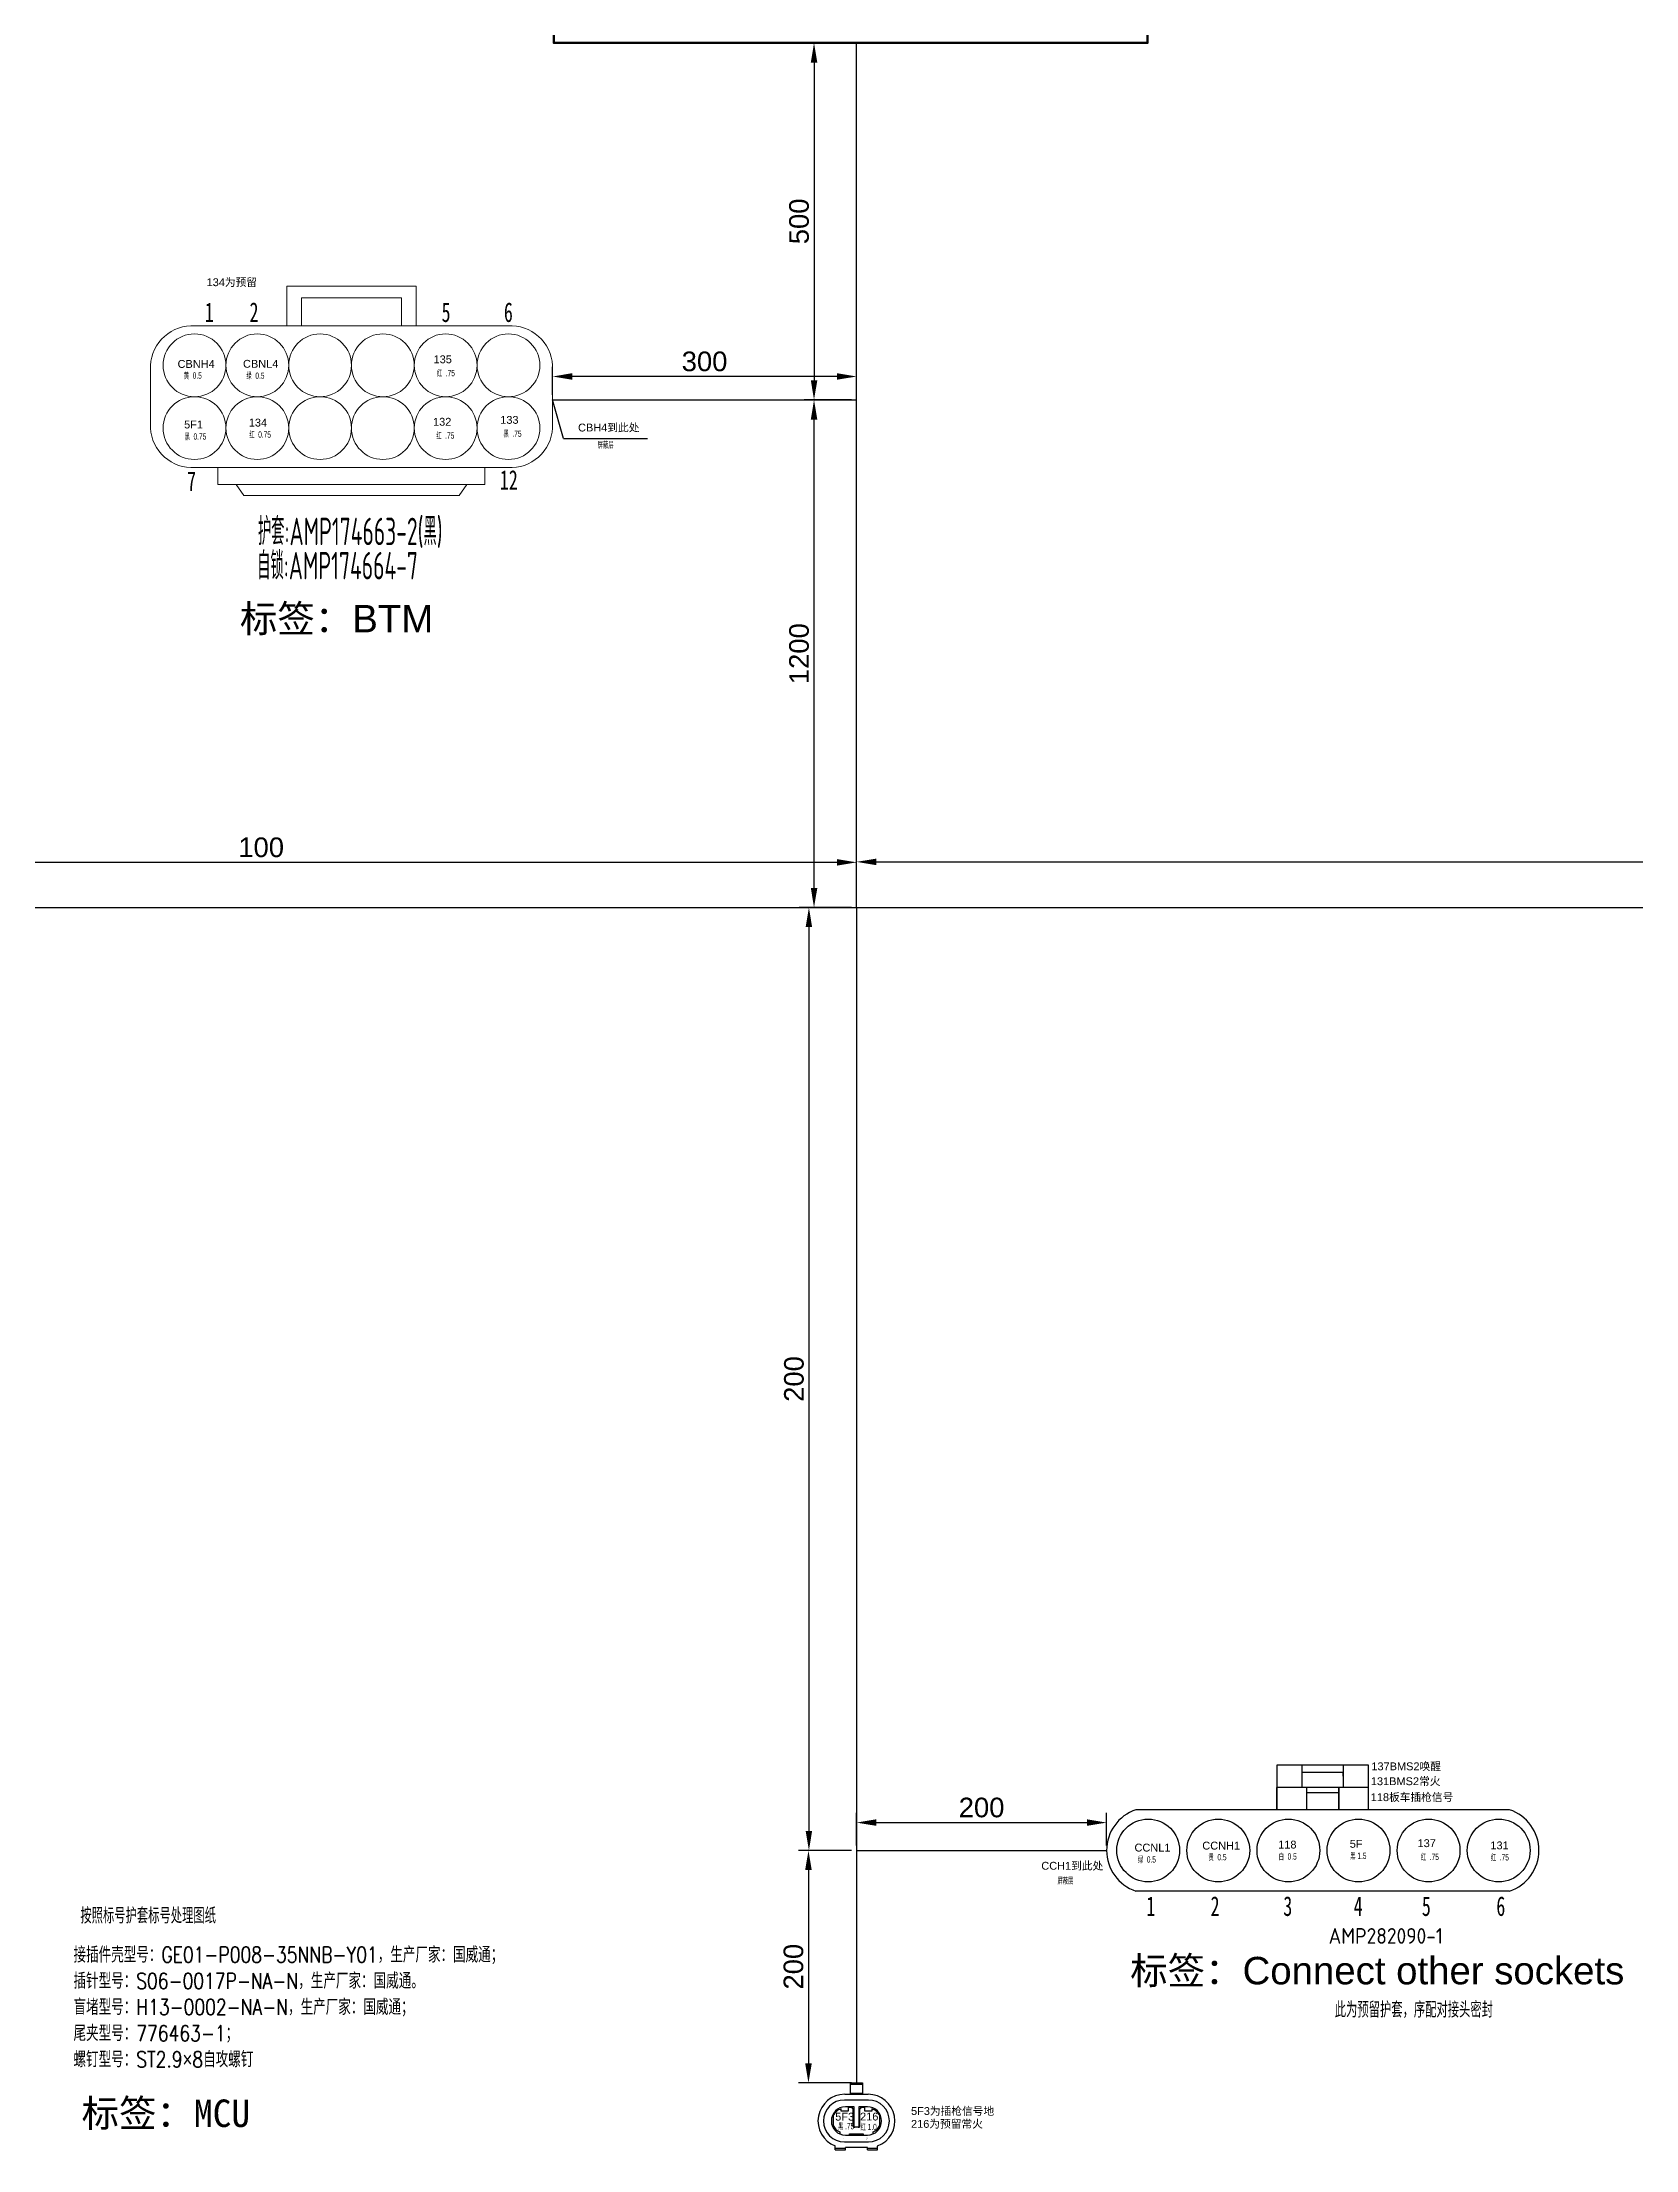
# Model space of a CAD drawing. Header units: millimetres. Extents: x 1762 to 3573, y 2019 to 2959.
# Drawn here: x 2546.7 to 2749.8, y 2457 to 2725.6 of the extents above; entities that cross this region are included whole.
import ezdxf

# ---------------------------------------------------------------- set-up
doc = ezdxf.new("R2010")
doc.units = ezdxf.units.MM
for name, color, linetype, lineweight in [('1轮廓实线层', 7, 'Continuous', 50), ('AM60', 3, 'Continuous', 25), ('护套层', 3, 'Continuous', 0)]:
    doc.layers.add(name, color=color, linetype=linetype, lineweight=lineweight)
doc.layers.add('孔名层', color=1, linetype='Continuous')
doc.layers.add('线色线径', color=1, linetype='Continuous')
doc.styles.add('FST', font='', dxfattribs={"width": 0.67})
doc.styles.add('ISO Proportional', font='isocp.shx', dxfattribs={"bigfont": 'gbcbig.shx'})
doc.styles.get("Standard").update_dxf_attribs({"font": 'arial.ttf'})
doc.styles.add('TE', font='txt.shx', dxfattribs={"width": 0.8, "bigfont": 'HZTXT.SHX'})
doc.styles.add('技术要求及剖视用', font='gbenor.shx', dxfattribs={"width": 0.7, "bigfont": 'gbcbig.shx'})
doc.styles.get('FST').set_extended_font_data('FangSong_GB2312')
doc.dimstyles.new('ISO-25', dxfattribs={"dimtxt": 2.5, "dimasz": 2.5, "dimexe": 1.25, "dimexo": 0.625, "dimtad": 1, "dimtxsty": 'Standard', "dimcen": 2.5, "dimadec": 0, "dimazin": 0, "dimtfac": 1, "dimtmove": 0, "dimatfit": 3, "dimfxl": 1, "dimarcsym": 0})

# ---------------------------------------------------------------- blocks, each defined once
blk = doc.blocks.new('A$C51DB6593')
at = {"layer": 'AM60', "linetype": 'Continuous'}
for p, q in [((4.15, 7.08), (4.15, 8.52)), ((4.15, 8.52), (5.65, 8.52)), ((4.15, 8.35), (5.65, 8.35)), ((5.65, 8.52), (5.65, 7.08)), ((6.42, 6.35), (3.37, 6.35)), ((3.4, 7.08), (6.4, 7.08)), ((4.6, 5.48), (3.5, 5.48)), ((3.85, 5.38), (3.85, 4.93)), ((4.4, 5.38), (3.85, 5.38)), ((5.65, 7.18), (4.15, 7.18)), ((4.4, 5.23), (4.4, 5.38)), ((4.6, 2.98), (4.6, 5.48)), ((5.2, 5.48), (5.2, 2.98)), ((6.3, 5.48), (5.2, 5.48)), ((5.4, 5.38), (5.4, 5.23)), ((5.95, 5.38), (5.4, 5.38)), ((5.95, 4.93), (5.95, 5.38)), ((1.92, 4.35), (1.92, 3.09)), ((2.95, 4.93), (2.95, 5.23)), ((3.85, 4.93), (2.95, 4.93)), ((4.5, 5.23), (4.4, 5.23)), ((4.5, 2.98), (4.5, 5.23)), ((5.2, 2.88), (4.6, 2.88)), ((5.3, 5.23), (5.3, 2.98)), ((5.4, 5.23), (5.3, 5.23)), ((6.85, 4.93), (5.95, 4.93)), ((6.85, 5.23), (6.85, 4.93)), ((7.87, 3.09), (7.87, 4.35)), ((2.2, 0), (2.2, 0.49)), ((2.2, 0.23), (3.5, 0.23)), ((2.2, 0), (3.5, 0)), ((2.77, 2.28), (2.77, 2.03)), ((3.37, 1), (6.42, 1)), ((3.5, 1.88), (6.3, 1.88)), ((6.3, 0.28), (3.5, 0.28)), ((3.5, 0), (3.5, 0.28)), ((4.02, 2.03), (5.77, 2.03)), ((4.02, 1.88), (4.02, 2.03)), ((5.77, 2.03), (5.77, 1.88)), ((6.3, 0), (6.3, 0.28)), ((6.3, 0.23), (7.6, 0.23)), ((6.3, 0), (7.6, 0)), ((7.02, 2.03), (7.02, 2.28)), ((7.6, 0), (7.6, 0.49))]:
    blk.add_line(p, q, dxfattribs=at)
for centre, radius, start, end in [((3.4, 3.68), 3.4, 90, 249.3327), ((3.37, 3.68), 2.67, 90, 270), ((3.5, 3.68), 1.8, 90, 270), ((6.3, 3.68), 1.8, 270, 90), ((6.4, 3.68), 3.4, 290.6673, 90), ((6.42, 3.68), 2.67, 270, 90), ((3.4, 3.66), 1.62, 106.0766, 155.1884), ((3.4, 3.78), 1.62, 204.8116, 247.3801), ((4.6, 2.98), 0.1, 180, 270), ((4.7, 2.98), 0.1, 180, 270), ((5.1, 2.98), 0.1, 270, 0), ((5.2, 2.98), 0.1, 270, 0), ((6.4, 3.66), 1.62, 24.8116, 73.9234), ((6.4, 3.78), 1.62, 292.6199, 335.1884)]:
    blk.add_arc(centre, radius, start, end, dxfattribs=at)
at = {"layer": 'AM60', "color": 1, "lineweight": 5}
for s, p in [('1', (3.21, 1.28)), ('2', (6.14, 1.29))]:
    blk.add_text(s, height=0.25, dxfattribs=at).set_placement(p)
blk = doc.blocks.new('*D195')
at = {"color": 0, "lineweight": -2, "transparency": 16777216}
for p, q in [((2650.47, 2615.98), (2650.47, 2622.43)), ((2903.57, 2615.98), (2903.57, 2622.43)), ((2652.97, 2621.18), (2901.07, 2621.18))]:
    blk.add_line(p, q, dxfattribs=at)
at = {"color": 0, "transparency": 16777216}
for points in [[(2652.97, 2621.59), (2652.97, 2620.76), (2650.47, 2621.18)], [(2901.07, 2621.59), (2901.07, 2620.76), (2903.57, 2621.18)]]:
    blk.add_solid(points, dxfattribs=at)
at = {"layer": 'Defpoints', "color": 0, "transparency": 16777216}
for p in [(2903.57, 2621.18), (2650.47, 2615.36), (2903.57, 2615.36)]:
    blk.add_point(p, dxfattribs=at)
at = {"color": 3, "transparency": 16777216, "insert": (2777.02, 2623.08), "char_height": 2.5, "attachment_point": 5}
blk.add_mtext('100', dxfattribs=at)
blk = doc.blocks.new('*D201')
at = {"color": 0, "lineweight": -2, "transparency": 16777216}
for p, q in [((2649.84, 2615.36), (2643.15, 2615.36)), ((2644.4, 2612.86), (2644.4, 2497.7)), ((2649.84, 2495.2), (2643.15, 2495.2))]:
    blk.add_line(p, q, dxfattribs=at)
at = {"color": 0, "transparency": 16777216}
for points in [[(2643.98, 2612.86), (2644.81, 2612.86), (2644.4, 2615.36)], [(2643.98, 2497.7), (2644.81, 2497.7), (2644.4, 2495.2)]]:
    blk.add_solid(points, dxfattribs=at)
at = {"layer": 'Defpoints', "color": 0, "transparency": 16777216}
for p in [(2650.47, 2615.36), (2644.4, 2495.2), (2650.47, 2495.2)]:
    blk.add_point(p, dxfattribs=at)
at = {"color": 3, "transparency": 16777216, "insert": (2642.5, 2555.28), "char_height": 2.5, "attachment_point": 5, "rotation": 90}
blk.add_mtext('200', dxfattribs=at)
blk = doc.blocks.new('*D202')
at = {"color": 0, "lineweight": -2, "transparency": 16777216}
for p, q in [((2649.84, 2495.2), (2643.09, 2495.2)), ((2644.34, 2492.7), (2644.34, 2468.07)), ((2649.84, 2465.57), (2643.09, 2465.57))]:
    blk.add_line(p, q, dxfattribs=at)
at = {"color": 0, "transparency": 16777216}
for points in [[(2643.92, 2492.7), (2644.76, 2492.7), (2644.34, 2495.2)], [(2643.92, 2468.07), (2644.76, 2468.07), (2644.34, 2465.57)]]:
    blk.add_solid(points, dxfattribs=at)
at = {"layer": 'Defpoints', "color": 0, "transparency": 16777216}
for p in [(2650.47, 2495.2), (2644.34, 2465.57), (2650.47, 2465.57)]:
    blk.add_point(p, dxfattribs=at)
at = {"color": 3, "transparency": 16777216, "insert": (2642.44, 2480.39), "char_height": 2.5, "attachment_point": 5, "rotation": 90}
blk.add_mtext('200', dxfattribs=at)
blk = doc.blocks.new('*D203')
at = {"color": 0, "lineweight": -2, "transparency": 16777216}
for p, q in [((2650.47, 2495.83), (2650.47, 2500)), ((2652.97, 2498.75), (2679.83, 2498.75)), ((2682.33, 2495.83), (2682.33, 2500))]:
    blk.add_line(p, q, dxfattribs=at)
at = {"color": 0, "transparency": 16777216}
for points in [[(2652.97, 2499.17), (2652.97, 2498.34), (2650.47, 2498.75)], [(2679.83, 2499.17), (2679.83, 2498.34), (2682.33, 2498.75)]]:
    blk.add_solid(points, dxfattribs=at)
at = {"layer": 'Defpoints', "color": 0, "transparency": 16777216}
for p in [(2682.33, 2498.75), (2650.47, 2495.2), (2682.33, 2495.2)]:
    blk.add_point(p, dxfattribs=at)
at = {"color": 3, "transparency": 16777216, "insert": (2666.4, 2500.66), "char_height": 2.5, "attachment_point": 5}
blk.add_mtext('200', dxfattribs=at)
blk = doc.blocks.new('*D205')
at = {"color": 0, "lineweight": -2, "transparency": 16777216}
for p, q in [((2498.73, 2615.98), (2498.73, 2622.37)), ((2650.47, 2615.98), (2650.47, 2622.37)), ((2501.23, 2621.12), (2647.97, 2621.12))]:
    blk.add_line(p, q, dxfattribs=at)
at = {"color": 0, "transparency": 16777216}
for points in [[(2501.23, 2621.53), (2501.23, 2620.7), (2498.73, 2621.12)], [(2647.97, 2621.53), (2647.97, 2620.7), (2650.47, 2621.12)]]:
    blk.add_solid(points, dxfattribs=at)
at = {"layer": 'Defpoints', "color": 0, "transparency": 16777216}
for p in [(2650.47, 2621.12), (2498.73, 2615.36), (2650.47, 2615.36)]:
    blk.add_point(p, dxfattribs=at)
at = {"color": 3, "transparency": 16777216, "insert": (2574.6, 2623.02), "char_height": 2.5, "attachment_point": 5}
blk.add_mtext('100', dxfattribs=at)
blk = doc.blocks.new('A$Cc0e4d8fe')
at = {"layer": '护套层', "color": 3, "lineweight": 0}
for p, q in [((17.4, 26.67), (33.15, 26.67)), ((17.4, 21.6), (17.4, 26.67)), ((33.86, 26.67), (18.1, 26.67)), ((19.25, 25.17), (26.37, 25.17)), ((19.25, 21.6), (19.25, 25.17)), ((32.01, 25.17), (24.88, 25.17)), ((32.01, 21.6), (32.01, 25.17)), ((33.86, 21.6), (33.86, 26.67)), ((46.11, 21.6), (5.15, 21.6)), ((51.25, 9.11), (51.25, 16.26)), ((0.01, 9.11), (0.01, 16.02)), ((46.11, 3.54), (5.15, 3.54)), ((8.61, 3.54), (8.61, 1.36)), ((42.64, 3.54), (42.64, 1.36)), ((8.61, 1.36), (10.94, 1.36)), ((40.31, 1.36), (10.94, 1.36)), ((10.94, 1.36), (11.92, 0)), ((11.92, 0), (28.46, 0)), ((39.34, 0), (28.46, 0)), ((40.31, 1.36), (39.34, 0)), ((42.64, 1.36), (40.31, 1.36))]:
    blk.add_line(p, q, dxfattribs=at)
for centre in [(5.63, 16.57), (13.63, 16.57), (21.63, 16.57), (29.63, 16.57), (37.63, 16.57), (45.63, 16.57), (5.63, 8.57), (13.63, 8.57), (21.63, 8.57), (29.63, 8.57), (37.63, 8.57), (45.63, 8.57)]:
    blk.add_circle(centre, 4, dxfattribs=at)
for centre, start, end in [((5.34, 16.26), 92.0453, 182.5734), ((45.92, 16.26), 357.4266, 87.9547), ((5.34, 8.87), 177.4266, 267.9547), ((45.92, 8.87), 272.0453, 2.5734)]:
    blk.add_arc(centre, 5.34, start, end, dxfattribs=at)
at = {"layer": '孔名层', "color": 1, "style": 'FST', "width": 0.67}
for s, p in [('1', (6.95, 22.09)), ('2', (12.64, 22.09)), ('5', (37.11, 22.09)), ('6', (45.05, 22.09)), ('7', (4.68, 0.54)), ('12', (44.54, 0.71))]:
    blk.add_text(s, height=2.5, dxfattribs=at).set_placement(p)
blk = doc.blocks.new('*D301')
at = {"color": 0, "lineweight": -2, "transparency": 16777216}
for p, q in [((2649.84, 2680.05), (2643.8, 2680.05)), ((2645.05, 2617.86), (2645.05, 2677.55)), ((2649.84, 2615.36), (2643.8, 2615.36))]:
    blk.add_line(p, q, dxfattribs=at)
at = {"color": 0, "transparency": 16777216}
for points in [[(2644.64, 2677.55), (2645.47, 2677.55), (2645.05, 2680.05)], [(2644.64, 2617.86), (2645.47, 2617.86), (2645.05, 2615.36)]]:
    blk.add_solid(points, dxfattribs=at)
at = {"layer": 'Defpoints', "color": 0, "transparency": 16777216}
for p in [(2645.05, 2680.05), (2650.47, 2680.05), (2650.47, 2615.36)]:
    blk.add_point(p, dxfattribs=at)
at = {"color": 3, "transparency": 16777216, "insert": (2643.15, 2647.71), "char_height": 2.5, "attachment_point": 5, "rotation": 90}
blk.add_mtext('1200', dxfattribs=at)
blk = doc.blocks.new('*D302')
at = {"color": 0, "lineweight": -2, "transparency": 16777216}
for p, q in [((2649.84, 2725.54), (2643.8, 2725.54)), ((2645.05, 2723.04), (2645.05, 2682.55)), ((2649.84, 2680.05), (2643.8, 2680.05))]:
    blk.add_line(p, q, dxfattribs=at)
at = {"color": 0, "transparency": 16777216}
for points in [[(2644.64, 2723.04), (2645.47, 2723.04), (2645.05, 2725.54)], [(2644.64, 2682.55), (2645.47, 2682.55), (2645.05, 2680.05)]]:
    blk.add_solid(points, dxfattribs=at)
at = {"layer": 'Defpoints', "color": 0, "transparency": 16777216}
for p in [(2650.47, 2725.54), (2645.05, 2680.05), (2650.47, 2680.05)]:
    blk.add_point(p, dxfattribs=at)
at = {"color": 3, "transparency": 16777216, "insert": (2643.15, 2702.8), "char_height": 2.5, "attachment_point": 5, "rotation": 90}
blk.add_mtext('500', dxfattribs=at)
blk = doc.blocks.new('*D303')
at = {"color": 0, "lineweight": -2, "transparency": 16777216}
for p, q in [((2611.73, 2680.68), (2611.73, 2684.28)), ((2650.47, 2680.68), (2650.47, 2684.28)), ((2647.97, 2683.03), (2614.23, 2683.03))]:
    blk.add_line(p, q, dxfattribs=at)
at = {"color": 0, "transparency": 16777216}
for points in [[(2614.23, 2683.45), (2614.23, 2682.62), (2611.73, 2683.03)], [(2647.97, 2683.45), (2647.97, 2682.62), (2650.47, 2683.03)]]:
    blk.add_solid(points, dxfattribs=at)
at = {"layer": 'Defpoints', "color": 0, "transparency": 16777216}
for p in [(2611.73, 2683.03), (2611.73, 2680.05), (2650.47, 2680.05)]:
    blk.add_point(p, dxfattribs=at)
at = {"color": 3, "transparency": 16777216, "insert": (2631.1, 2684.94), "char_height": 2.5, "attachment_point": 5}
blk.add_mtext('300', dxfattribs=at)

msp = doc.modelspace()

# ---------------------------------------------------------------- linework, layer by layer
for p, q in [((2650.468, 2615.36), (2650.468, 2725.543)), ((2611.731, 2680.055), (2650.468, 2680.055)), ((2004.508, 2615.36), (3353.286, 2615.36)), ((2650.468, 2615.36), (2650.468, 2465.572)), ((2650.468, 2495.203), (2682.329, 2495.203))]:
    msp.add_line(p, q)
at = {"color": 1}
for q in [(2611.731, 2680.055), (2623.828, 2675.109)]:
    msp.add_line((2613.113, 2675.109), q, dxfattribs=at)
at = {"color": 3}
for p, q in [((2704.026, 2506.075), (2704.026, 2503.234)), ((2704.026, 2506.075), (2704.026, 2503.234)), ((2715.722, 2506.075), (2704.026, 2506.075)), ((2707.26, 2503.234), (2707.26, 2506.075)), ((2712.488, 2506.075), (2712.488, 2503.234)), ((2715.722, 2503.234), (2715.722, 2506.075)), ((2712.488, 2505.151), (2707.26, 2505.151)), ((2712.488, 2504.654), (2712.488, 2505.151)), ((2707.843, 2503.234), (2704.026, 2503.234)), ((2704.026, 2503.234), (2704.026, 2500.389)), ((2704.026, 2500.389), (2704.026, 2503.234)), ((2704.026, 2503.234), (2704.026, 2500.389)), ((2704.026, 2500.389), (2704.026, 2503.234)), ((2711.905, 2503.234), (2707.843, 2503.234)), ((2707.843, 2500.389), (2707.843, 2503.234)), ((2711.905, 2502.533), (2707.843, 2502.533)), ((2715.722, 2503.234), (2711.905, 2503.234)), ((2711.905, 2503.234), (2711.905, 2500.389)), ((2711.905, 2500.389), (2711.905, 2503.234)), ((2715.722, 2500.389), (2715.722, 2503.234)), ((2733.678, 2500.389), (2686.07, 2500.389)), ((2733.678, 2490.017), (2686.07, 2490.017))]:
    msp.add_line(p, q, dxfattribs=at)
for centre in [(2687.633, 2495.203), (2696.565, 2495.203), (2696.565, 2495.203), (2696.565, 2495.203), (2705.498, 2495.203), (2705.498, 2495.203), (2705.498, 2495.203), (2714.43, 2495.203), (2714.43, 2495.203), (2723.363, 2495.203), (2723.363, 2495.203), (2732.296, 2495.203)]:
    msp.add_circle(centre, 4, dxfattribs=at)
for centre, start, end in [((2687.794, 2495.203), 108.3917, 251.6083), ((2731.953, 2495.203), 288.3917, 71.6083)]:
    msp.add_arc(centre, 5.465, start, end, dxfattribs=at)
at = {"layer": '1轮廓实线层', "color": 2}
msp.add_lwpolyline([(2611.881, 2804.547), (2687.562, 2804.547), (2687.562, 2725.543), (2611.881, 2725.543)], close=True, dxfattribs=at)

# ---------------------------------------------------------------- block references
msp.add_blockref('A$Cc0e4d8fe', (2560.48, 2667.887))
at = {"layer": 'AM60', "lineweight": 5}
msp.add_blockref('A$C51DB6593', (2645.556, 2457.049), dxfattribs=at)

# ---------------------------------------------------------------- texts
for s, p in [('134为预留', (2567.649, 2694.544)), ('CBNH4', (2563.948, 2684.132)), ('CBNL4', (2572.289, 2684.146)), ('135', (2596.569, 2684.72)), ('133', (2605.065, 2677.004)), ('5F1', (2564.782, 2676.413)), ('134', (2573.023, 2676.656)), ('132', (2596.503, 2676.762)), ('137BMS2唤醒', (2716.071, 2505.42)), ('131BMS2常火', (2716.007, 2503.521)), ('118板车插枪信号', (2715.989, 2501.492)), ('CCNL1', (2685.887, 2495.066)), ('CCNH1', (2694.528, 2495.317)), ('118', (2704.198, 2495.45)), ('5F', (2713.315, 2495.543)), ('137', (2721.958, 2495.629)), ('131', (2731.235, 2495.346)), ('5F3', (2647.748, 2460.779)), ('216', (2650.919, 2460.791)), ('5F3为插枪信号地', (2657.412, 2461.494)), ('216为预留常火', (2657.412, 2459.858))]:
    msp.add_text(s, height=1, dxfattribs=at).set_placement(p)
at = {"layer": 'AM60', "color": 3, "style": 'ISO Proportional'}
for s, p in [('AMP282090-1', (2710.619, 2483.309)), ('此为预留护套，序配对接头密封', (2711.405, 2473.904))]:
    msp.add_text(s, height=2, dxfattribs=at).set_placement(p)
at = {"layer": 'AM60', "lineweight": 5, "char_height": 1, "attachment_point": 1}
for s, insert, width in [('CBH4{\\fSimSun|b0|i0|c134|p2;到此处}', (2614.979, 2677.025), 9.14306), ('CCH1{\\fSimSun|b0|i0|c134|p2;到此处}', (2674.011, 2493.747), 8.52971)]:
    msp.add_mtext(s, dxfattribs=dict(at, insert=insert, width=width))
at = {"layer": 'AM60', "attachment_point": 1}
for s, width, heights, insert, char_height in [('{\\fSimSun|b0|i0|c134|p2;\\C3;标签：\\fArial|b0|i0|c0|p34;BTM}', 50.04824, [0], (2571.891, 2653.922), 3.5), ('{\\Fisocp,gbcbig|c134;\\C3;按照标号护套标号处理图纸}', 36.31, [0], (2551.562, 2487.892), 2), ('{\\fSimSun|b0|i0|c134|p2;\\C3;标签：\\fArial|b0|i0|c0|p34;Connect other sockets}', 66.92058, [35.837], (2685.337, 2481.64), 3.5), ('{\\fSimSun|b0|i0|c134|p2;\\C3;标签：MCU}', 50.04824, [0], (2551.718, 2463.464), 3.5)]:
    msp.add_mtext_dynamic_manual_height_columns(s, width=width, gutter_width=12.5, heights=heights, dxfattribs=dict(at, insert=insert, char_height=char_height))
at = {"layer": 'AM60', "color": 2, "insert": (2550.686, 2482.911), "char_height": 2, "attachment_point": 1, "style": 'TE'}
msp.add_mtext_dynamic_manual_height_columns('{\\C3;接插件壳型号：GE01-P008-35NNB-Y01，生产厂家：国威通；\\P插针型号：S06-0017P-NA-N，生产厂家：国威通。\\P盲堵型号：H13-0002-NA-N，生产厂家：国威通；\\P尾夹型号：776463-1；\\P螺钉型号：ST2.9\\fDengXian|b0|i0|c0|p2;×\\Ftxt,hztxt|c134;8自攻螺钉}', width=93.97317, gutter_width=12.5, heights=[0], dxfattribs=at)
at = {"layer": '孔名层', "style": 'FST', "width": 0.67}
for s, p in [('1', (2687.403, 2486.857)), ('2', (2695.585, 2486.857)), ('3', (2704.85, 2486.857)), ('4', (2713.816, 2486.857)), ('5', (2722.504, 2486.857)), ('6', (2731.994, 2486.857))]:
    msp.add_text(s, height=2.5, dxfattribs=at).set_placement(p)
at = {"layer": '护套层', "style": '技术要求及剖视用', "width": 0.67, "flags": 9}
for tag, p in [('护套:AMP174663-2(黑)', (2574.192, 2661.538)), ('自锁:AMP174664-7', (2574.099, 2657.174))]:
    msp.add_attdef(tag, p, '泽泰软件', height=3.5, dxfattribs=at)
at = {"layer": '线色线径', "lineweight": 5, "width": 0.6}
for s, p in [('黄  0.5', (2564.734, 2682.756)), ('绿  0.5', (2572.719, 2682.738)), ('红  .75', (2596.985, 2683.065)), ('黑  0.75', (2564.844, 2674.993)), ('红  0.75', (2573.085, 2675.236)), ('红  .75', (2596.918, 2675.106)), ('黑  .75', (2605.481, 2675.349)), ('屏蔽层', (2617.493, 2673.939)), ('绿  0.5', (2686.317, 2493.658)), ('黄  0.5', (2695.314, 2493.942)), ('白  0.5', (2704.26, 2494.031)), ('黑 1.5', (2713.377, 2494.123)), ('红  .75', (2722.374, 2493.974)), ('红  .75', (2731.297, 2493.926)), ('屏蔽层', (2676.074, 2490.954)), ('黑 .75', (2648.11, 2459.675)), ('红 1.0', (2650.975, 2459.563))]:
    msp.add_text(s, height=0.8, dxfattribs=at).set_placement(p)

# ---------------------------------------------------------------- dimensions: what is measured, and where the dimension line sits
at = {"color": 1}
for base, p1, p2, text, picture, middle in [((2645.052, 2680.055), (2650.468, 2725.543), (2650.468, 2680.055), '500', '*D302', (2643.151, 2702.799)), ((2645.052, 2680.055), (2650.468, 2615.36), (2650.468, 2680.055), '1200', '*D301', (2643.151, 2647.707)), ((2644.398, 2495.203), (2650.468, 2615.36), (2650.468, 2495.203), '200', '*D201', (2642.496, 2555.281)), ((2644.341, 2465.572), (2650.468, 2495.203), (2650.468, 2465.572), '200', '*D202', (2642.44, 2480.388))]:
    dim = msp.add_linear_dim(base=base, p1=p1, p2=p2, angle=90, text=text, dimstyle='ISO-25', override={"dimclrt": 3}, dxfattribs=at)
    dim.commit()
    dim.dimension.update_dxf_attribs({"geometry": picture, "text_midpoint": middle})
for base, p1, p2, text, picture, middle in [((2611.731, 2683.035), (2650.468, 2680.055), (2611.731, 2680.055), '300', '*D303', (2631.1, 2684.937)), ((2650.468, 2621.116), (2498.729, 2615.36), (2650.468, 2615.36), '100', '*D205', (2574.599, 2623.018)), ((2903.573, 2621.178), (2650.468, 2615.36), (2903.573, 2615.36), '100', '*D195', (2777.021, 2623.079)), ((2682.329, 2498.755), (2650.468, 2495.203), (2682.329, 2495.203), '200', '*D203', (2666.398, 2500.656))]:
    dim = msp.add_linear_dim(base=base, p1=p1, p2=p2, text=text, dimstyle='ISO-25', override={"dimclrt": 3}, dxfattribs=at)
    dim.commit()
    dim.dimension.update_dxf_attribs({"geometry": picture, "text_midpoint": middle})

doc.saveas('drawing.dxf')
